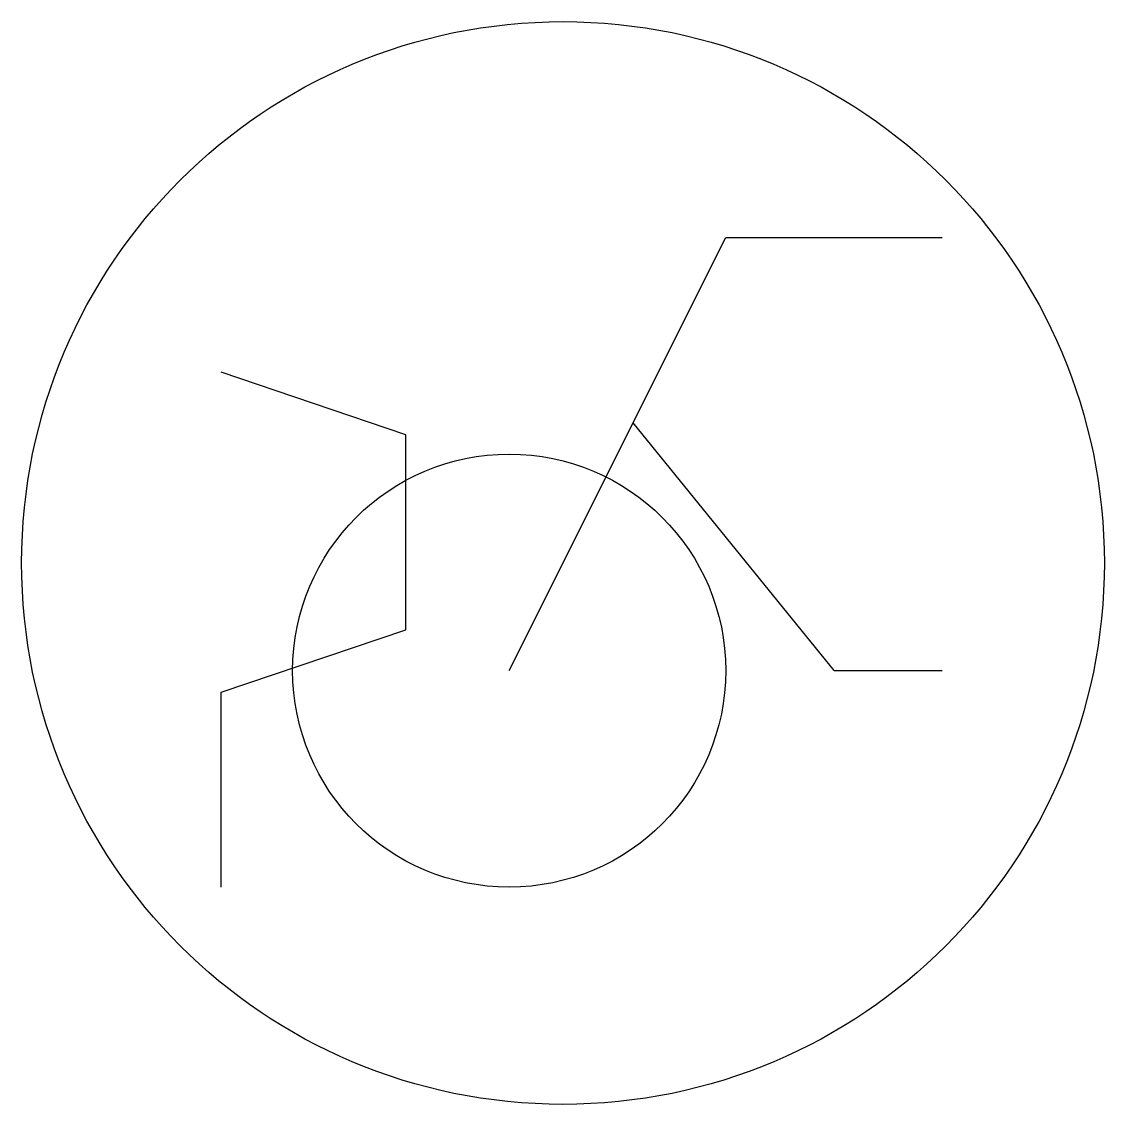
# Model space of a CAD drawing. Header units: metres. Extents: x -1.8 to 1.8, y -1.8 to 1.8.
import ezdxf

# ---------------------------------------------------------------- set-up
doc = ezdxf.new("R2010")
doc.units = ezdxf.units.M

msp = doc.modelspace()

# ---------------------------------------------------------------- linework, layer by layer
for points in [[(-0.1789, -0.3578), (0.5411, 1.0822), (1.2611, 1.0822)], [(-1.1367, -1.0778), (-1.1367, -0.4298), (-0.5229, -0.2219), (-0.5229, 0.4261), (-1.1367, 0.634)], [(0.9011, -0.3578), (0.2333, 0.4666)], [(0.9011, -0.3578), (1.2611, -0.3578)]]:
    msp.add_lwpolyline(points)
for centre, radius in [((0, 0), 1.8), ((-0.1789, -0.3578), 0.72)]:
    msp.add_circle(centre, radius)

doc.saveas('drawing.dxf')
